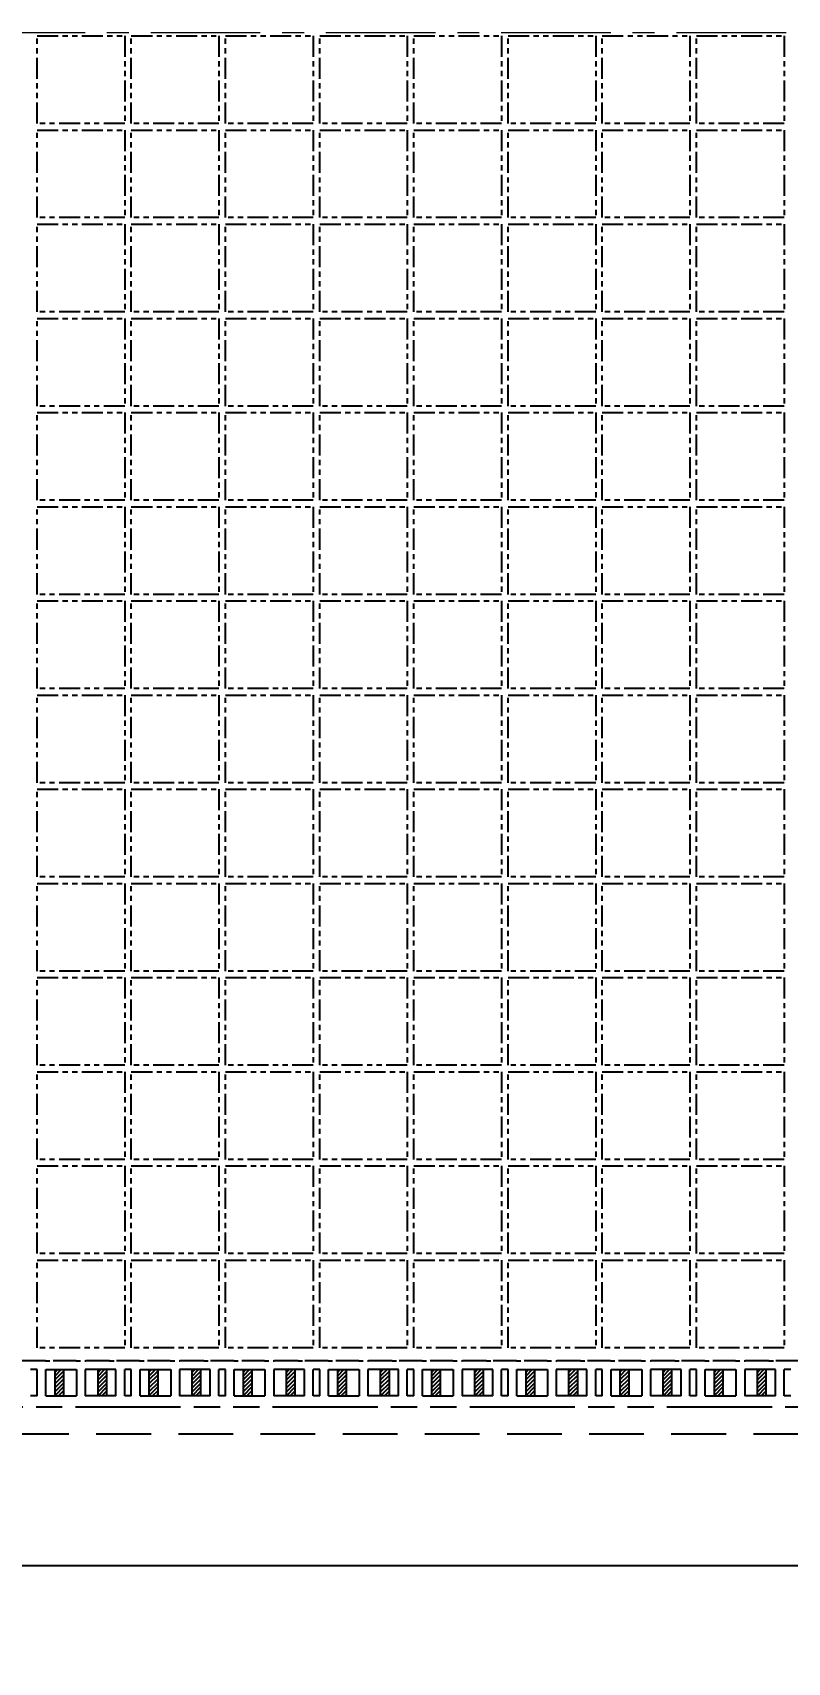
# Model space of a CAD drawing. Extents: x -338 to -53, y 67 to 196.
# Drawn here: x -233.32 to -216.09, y 110.84 to 148.05 of the extents above; entities that cross this region are included whole.
import ezdxf

# ---------------------------------------------------------------- set-up
doc = ezdxf.new("R2010")
doc.units = 0
for name, pattern in [('ACAD_ISO09W100', [45, 24, -3, 6, -3, 6, -3]), ('CENTER', [2, 1.25, -0.25, 0.25, -0.25]), ('HIDDEN', [0.375, 0.25, -0.125])]:
    doc.linetypes.add(name, pattern=pattern)
doc.layers.add('Center', color=1, linetype='CENTER', lineweight=0)
for name, color, linetype in [('dimension', 3, 'Continuous'), ('Etched Area', 4, 'Continuous'), ('Hidden', 4, 'HIDDEN'), ('Molding Line', 5, 'ACAD_ISO09W100'), ('PKG Line', 2, 'ACAD_ISO09W100'), ('Tape Line', 21, 'HIDDEN')]:
    doc.layers.add(name, color=color, linetype=linetype)
doc.styles.add('SIMPLEX', font='SIMPLEX')
doc.dimstyles.new('1', dxfattribs={"dimtxt": 1, "dimasz": 1, "dimexe": 0.3, "dimexo": 0.3, "dimgap": 0.3, "dimtad": 0, "dimdec": 3, "dimzin": 1, "dimdsep": 46, "dimtxsty": 'SIMPLEX', "dimcen": 0, "dimclrd": 256, "dimclre": 256, "dimclrt": 7, "dimadec": 0, "dimazin": 1, "dimtm": 1.25, "dimtfac": 1, "dimtdec": 3, "dimtmove": 0, "dimatfit": 0, "dimfxl": 1, "dimtolj": 1, "dimtzin": 0, "dimlwd": -1, "dimlwe": -1, "dimarcsym": 1})
pattern_1 = [(45, (305.45187, 309.09846), (-0.0449012806, 0.0449012806), [])]
pattern_2 = [(45, (307.60187, 309.09846), (-0.0449012806, 0.0449012806), [])]
pattern_3 = [(45, (309.75187, 309.09846), (-0.0449012806, 0.0449012806), [])]
pattern_4 = [(45, (311.90187, 309.09846), (-0.0449012806, 0.0449012806), [])]
pattern_5 = [(45, (314.05187, 309.09846), (-0.0449012806, 0.0449012806), [])]
pattern_6 = [(45, (316.20187, 309.09846), (-0.0449012806, 0.0449012806), [])]
pattern_7 = [(45, (318.35187, 309.09846), (-0.0449012806, 0.0449012806), [])]
pattern_8 = [(45, (320.50187, 309.09846), (-0.0449012806, 0.0449012806), [])]

# ---------------------------------------------------------------- blocks, each defined once
blk = doc.blocks.new('*D4')
at = {"layer": 'Defpoints', "color": 0, "transparency": 16777216}
for p in [(2420.128, 1904.188), (2660.578, 1904.154), (2660.578, 1884.768)]:
    blk.add_point(p, dxfattribs=at)
at = {"layer": 'dimension', "transparency": 16777216}
for p, q in [((2420.128, 1903.888), (2420.128, 1884.468)), ((2660.578, 1903.854), (2660.578, 1884.468)), ((2421.128, 1884.768), (2534.356, 1884.768)), ((2659.578, 1884.768), (2551.099, 1884.768))]:
    blk.add_line(p, q, dxfattribs=at)
for points in [[(2421.128, 1884.935), (2421.128, 1884.602), (2420.128, 1884.768)], [(2659.578, 1884.935), (2659.578, 1884.602), (2660.578, 1884.768)]]:
    blk.add_solid(points, dxfattribs=at)
at = {"layer": 'dimension', "color": 7, "transparency": 16777216, "insert": (2542.728, 1884.768), "char_height": 1, "attachment_point": 5, "style": 'SIMPLEX'}
blk.add_mtext('\\A1;240.450 (MOLD LINE)', dxfattribs=at)
blk = doc.blocks.new('*D11')
at = {"layer": 'Defpoints', "color": 0, "transparency": 16777216}
for p in [(2416.103, 1901.617), (2666.103, 1901.617), (2666.103, 1881.793)]:
    blk.add_point(p, dxfattribs=at)
at = {"layer": 'dimension', "transparency": 16777216}
for p, q in [((2416.103, 1901.317), (2416.103, 1881.493)), ((2666.103, 1901.317), (2666.103, 1881.493)), ((2417.103, 1881.793), (2535.488, 1881.793)), ((2665.103, 1881.793), (2547.326, 1881.793))]:
    blk.add_line(p, q, dxfattribs=at)
for points in [[(2417.103, 1881.96), (2417.103, 1881.626), (2416.103, 1881.793)], [(2665.103, 1881.96), (2665.103, 1881.626), (2666.103, 1881.793)]]:
    blk.add_solid(points, dxfattribs=at)
at = {"layer": 'dimension', "color": 7, "transparency": 16777216, "insert": (2541.407, 1881.793), "char_height": 1, "attachment_point": 5, "style": 'SIMPLEX'}
blk.add_mtext('\\A1;250.000±0.100', dxfattribs=at)
blk = doc.blocks.new('*D13')
at = {"layer": 'Defpoints', "color": 0, "transparency": 16777216}
for p in [(2409.903, 1935.274), (2415.928, 1935.274), (2540.353, 1935.274)]:
    blk.add_point(p, dxfattribs=at)
at = {"layer": 'dimension', "transparency": 16777216}
blk.add_line((2415.628, 1935.274), (2409.903, 1935.274), dxfattribs=at)
at = {"layer": 'dimension', "color": 7, "transparency": 16777216, "insert": (2407.603, 1935.274), "char_height": 1, "attachment_point": 5, "style": 'SIMPLEX'}
blk.add_mtext('\\A1;0.000', dxfattribs=at)
blk = doc.blocks.new('*D17')
at = {"layer": 'Defpoints', "color": 0, "transparency": 16777216}
for p in [(2409.903, 1949.274), (2416.263, 1949.274), (2540.353, 1935.274)]:
    blk.add_point(p, dxfattribs=at)
at = {"layer": 'dimension', "transparency": 16777216}
blk.add_line((2415.963, 1949.274), (2409.903, 1949.274), dxfattribs=at)
at = {"layer": 'dimension', "color": 7, "transparency": 16777216, "insert": (2407.222, 1949.274), "char_height": 1, "attachment_point": 5, "style": 'SIMPLEX'}
blk.add_mtext('\\A1;14.000', dxfattribs=at)
blk = doc.blocks.new('*D18')
at = {"layer": 'Defpoints', "color": 0, "transparency": 16777216}
for p in [(2409.903, 1963.274), (2416.265, 1963.274), (2540.353, 1935.274)]:
    blk.add_point(p, dxfattribs=at)
at = {"layer": 'dimension', "transparency": 16777216}
blk.add_line((2415.965, 1963.274), (2409.903, 1963.274), dxfattribs=at)
at = {"layer": 'dimension', "color": 7, "transparency": 16777216, "insert": (2407.127, 1963.274), "char_height": 1, "attachment_point": 5, "style": 'SIMPLEX'}
blk.add_mtext('\\A1;28.000', dxfattribs=at)
blk = doc.blocks.new('*D19')
at = {"layer": 'Defpoints', "color": 0, "transparency": 16777216}
for p in [(2409.903, 1966.098), (2420.939, 1966.099), (2540.353, 1935.274)]:
    blk.add_point(p, dxfattribs=at)
at = {"layer": 'dimension', "transparency": 16777216}
for p, q in [((2411.903, 1966.098), (2409.903, 1966.098)), ((2413.903, 1966.099), (2411.903, 1966.098)), ((2420.639, 1966.099), (2413.903, 1966.099))]:
    blk.add_line(p, q, dxfattribs=at)
at = {"layer": 'dimension', "color": 7, "transparency": 16777216, "insert": (2407.127, 1966.098), "char_height": 1, "attachment_point": 5, "style": 'SIMPLEX'}
blk.add_mtext('\\A1;30.825', dxfattribs=at)
blk = doc.blocks.new('*D20')
at = {"layer": 'Defpoints', "color": 0, "transparency": 16777216}
for p in [(2409.903, 1967.274), (2416.715, 1967.274), (2540.353, 1935.274)]:
    blk.add_point(p, dxfattribs=at)
at = {"layer": 'dimension', "transparency": 16777216}
blk.add_line((2416.415, 1967.274), (2409.903, 1967.274), dxfattribs=at)
at = {"layer": 'dimension', "color": 7, "transparency": 16777216, "insert": (2407.127, 1967.274), "char_height": 1, "attachment_point": 5, "style": 'SIMPLEX'}
blk.add_mtext('\\A1;32.000', dxfattribs=at)
blk = doc.blocks.new('*D21')
at = {"layer": 'Defpoints', "color": 0, "transparency": 16777216}
for p in [(2409.903, 1969.965), (2416.132, 1969.119), (2540.353, 1935.274)]:
    blk.add_point(p, dxfattribs=at)
at = {"layer": 'dimension', "transparency": 16777216}
for p, q in [((2411.903, 1969.965), (2409.903, 1969.965)), ((2413.903, 1969.119), (2411.903, 1969.965)), ((2415.832, 1969.119), (2413.903, 1969.119))]:
    blk.add_line(p, q, dxfattribs=at)
at = {"layer": 'dimension', "color": 7, "transparency": 16777216, "insert": (2407.127, 1969.965), "char_height": 1, "attachment_point": 5, "style": 'SIMPLEX'}
blk.add_mtext('\\A1;33.845', dxfattribs=at)
blk = doc.blocks.new('*D22')
at = {"layer": 'Defpoints', "color": 0, "transparency": 16777216}
for p in [(2409.903, 1968.774), (2448.021, 1968.774), (2540.353, 1935.274)]:
    blk.add_point(p, dxfattribs=at)
at = {"layer": 'dimension', "transparency": 16777216}
blk.add_line((2447.721, 1968.774), (2409.903, 1968.774), dxfattribs=at)
at = {"layer": 'dimension', "color": 7, "transparency": 16777216, "insert": (2407.127, 1968.774), "char_height": 1, "attachment_point": 5, "style": 'SIMPLEX'}
blk.add_mtext('\\A1;33.500', dxfattribs=at)
blk = doc.blocks.new('*D23')
at = {"layer": 'Defpoints', "color": 0, "transparency": 16777216}
for p in [(2409.903, 1971.247), (2418.36, 1970.274), (2540.353, 1935.274)]:
    blk.add_point(p, dxfattribs=at)
at = {"layer": 'dimension', "transparency": 16777216}
for p, q in [((2411.903, 1971.247), (2409.903, 1971.247)), ((2413.903, 1970.274), (2411.903, 1971.247)), ((2418.06, 1970.274), (2413.903, 1970.274))]:
    blk.add_line(p, q, dxfattribs=at)
at = {"layer": 'dimension', "color": 7, "transparency": 16777216, "insert": (2407.127, 1971.247), "char_height": 1, "attachment_point": 5, "style": 'SIMPLEX'}
blk.add_mtext('\\A1;35.000', dxfattribs=at)
blk = doc.blocks.new('*D24')
at = {"layer": 'Defpoints', "color": 0, "transparency": 16777216}
for p in [(2540.353, 1935.274), (2409.903, 1921.274), (2416.278, 1921.274)]:
    blk.add_point(p, dxfattribs=at)
at = {"layer": 'dimension', "transparency": 16777216}
blk.add_line((2415.978, 1921.274), (2409.903, 1921.274), dxfattribs=at)
at = {"layer": 'dimension', "color": 7, "transparency": 16777216, "insert": (2407.222, 1921.274), "char_height": 1, "attachment_point": 5, "style": 'SIMPLEX'}
blk.add_mtext('\\A1;14.000', dxfattribs=at)
blk = doc.blocks.new('*D25')
at = {"layer": 'Defpoints', "color": 0, "transparency": 16777216}
for p in [(2540.353, 1935.274), (2409.903, 1907.274), (2416.287, 1907.274)]:
    blk.add_point(p, dxfattribs=at)
at = {"layer": 'dimension', "transparency": 16777216}
blk.add_line((2415.987, 1907.274), (2409.903, 1907.274), dxfattribs=at)
at = {"layer": 'dimension', "color": 7, "transparency": 16777216, "insert": (2407.127, 1907.274), "char_height": 1, "attachment_point": 5, "style": 'SIMPLEX'}
blk.add_mtext('\\A1;28.000', dxfattribs=at)
blk = doc.blocks.new('*D26')
at = {"layer": 'Defpoints', "color": 0, "transparency": 16777216}
for p in [(2540.353, 1935.274), (2409.903, 1904.449), (2420.822, 1904.449)]:
    blk.add_point(p, dxfattribs=at)
at = {"layer": 'dimension', "transparency": 16777216}
blk.add_line((2420.522, 1904.449), (2409.903, 1904.449), dxfattribs=at)
at = {"layer": 'dimension', "color": 7, "transparency": 16777216, "insert": (2407.127, 1904.449), "char_height": 1, "attachment_point": 5, "style": 'SIMPLEX'}
blk.add_mtext('\\A1;30.825', dxfattribs=at)
blk = doc.blocks.new('*D27')
at = {"layer": 'Defpoints', "color": 0, "transparency": 16777216}
for p in [(2540.353, 1935.274), (2409.903, 1903.274), (2416.904, 1903.274)]:
    blk.add_point(p, dxfattribs=at)
at = {"layer": 'dimension', "transparency": 16777216}
blk.add_line((2416.604, 1903.274), (2409.903, 1903.274), dxfattribs=at)
at = {"layer": 'dimension', "color": 7, "transparency": 16777216, "insert": (2407.127, 1903.274), "char_height": 1, "attachment_point": 5, "style": 'SIMPLEX'}
blk.add_mtext('\\A1;32.000', dxfattribs=at)
blk = doc.blocks.new('*D28')
at = {"layer": 'Defpoints', "color": 0, "transparency": 16777216}
for p in [(2540.353, 1935.274), (2409.903, 1901.774), (2425.655, 1901.774)]:
    blk.add_point(p, dxfattribs=at)
at = {"layer": 'dimension', "transparency": 16777216}
blk.add_line((2425.355, 1901.774), (2409.903, 1901.774), dxfattribs=at)
at = {"layer": 'dimension', "color": 7, "transparency": 16777216, "insert": (2407.127, 1901.774), "char_height": 1, "attachment_point": 5, "style": 'SIMPLEX'}
blk.add_mtext('\\A1;33.500', dxfattribs=at)
blk = doc.blocks.new('*D29')
at = {"layer": 'Defpoints', "color": 0, "transparency": 16777216}
for p in [(2540.353, 1935.274), (2416.167, 1901.429), (2409.903, 1900.552)]:
    blk.add_point(p, dxfattribs=at)
at = {"layer": 'dimension', "transparency": 16777216}
for p, q in [((2413.903, 1901.429), (2411.903, 1900.552)), ((2415.867, 1901.429), (2413.903, 1901.429)), ((2411.903, 1900.552), (2409.903, 1900.552))]:
    blk.add_line(p, q, dxfattribs=at)
at = {"layer": 'dimension', "color": 7, "transparency": 16777216, "insert": (2407.127, 1900.552), "char_height": 1, "attachment_point": 5, "style": 'SIMPLEX'}
blk.add_mtext('\\A1;33.845', dxfattribs=at)
blk = doc.blocks.new('*D30')
at = {"layer": 'Defpoints', "color": 0, "transparency": 16777216}
for p in [(2540.353, 1935.274), (2418.331, 1900.274), (2409.903, 1899.357)]:
    blk.add_point(p, dxfattribs=at)
at = {"layer": 'dimension', "transparency": 16777216}
for p, q in [((2413.903, 1900.274), (2411.903, 1899.357)), ((2418.031, 1900.274), (2413.903, 1900.274)), ((2411.903, 1899.357), (2409.903, 1899.357))]:
    blk.add_line(p, q, dxfattribs=at)
at = {"layer": 'dimension', "color": 7, "transparency": 16777216, "insert": (2407.127, 1899.357), "char_height": 1, "attachment_point": 5, "style": 'SIMPLEX'}
blk.add_mtext('\\A1;35.000', dxfattribs=at)
blk = doc.blocks.new('*D36')
at = {"layer": 'Defpoints', "color": 0, "transparency": 16777216}
for p in [(2509.853, 1977.057), (2509.853, 1969.638), (2540.353, 1935.274)]:
    blk.add_point(p, dxfattribs=at)
at = {"layer": 'dimension', "transparency": 16777216}
blk.add_line((2509.853, 1969.938), (2509.853, 1977.057), dxfattribs=at)
at = {"layer": 'dimension', "color": 7, "transparency": 16777216, "insert": (2509.853, 1979.833), "char_height": 1, "attachment_point": 5, "rotation": 90, "style": 'SIMPLEX'}
blk.add_mtext('\\A1;30.500', dxfattribs=at)
blk = doc.blocks.new('*D37')
at = {"layer": 'Defpoints', "color": 0, "transparency": 16777216}
for p in [(2448.853, 1977.057), (2448.853, 1969.59), (2540.353, 1935.274)]:
    blk.add_point(p, dxfattribs=at)
at = {"layer": 'dimension', "transparency": 16777216}
blk.add_line((2448.853, 1969.89), (2448.853, 1977.057), dxfattribs=at)
at = {"layer": 'dimension', "color": 7, "transparency": 16777216, "insert": (2448.853, 1979.738), "char_height": 1, "attachment_point": 5, "rotation": 90, "style": 'SIMPLEX'}
blk.add_mtext('\\A1;91.500', dxfattribs=at)
blk = doc.blocks.new('*D52')
at = {"layer": 'Defpoints', "color": 0, "transparency": 16777216}
for p in [(2540.353, 1935.274), (2487.853, 1900.934), (2487.853, 1893.012)]:
    blk.add_point(p, dxfattribs=at)
at = {"layer": 'dimension', "transparency": 16777216}
blk.add_line((2487.853, 1900.634), (2487.853, 1893.012), dxfattribs=at)
at = {"layer": 'dimension', "color": 7, "transparency": 16777216, "insert": (2487.853, 1890.236), "char_height": 1, "attachment_point": 5, "rotation": 90, "style": 'SIMPLEX'}
blk.add_mtext('\\A1;52.500', dxfattribs=at)
blk = doc.blocks.new('*D53')
at = {"layer": 'Defpoints', "color": 0, "transparency": 16777216}
for p in [(2540.353, 1935.274), (2487.353, 1900.902), (2486.165, 1893.012)]:
    blk.add_point(p, dxfattribs=at)
at = {"layer": 'dimension', "transparency": 16777216}
for p, q in [((2487.353, 1900.602), (2487.353, 1897.012)), ((2487.353, 1897.012), (2486.165, 1895.012)), ((2486.165, 1895.012), (2486.165, 1893.012))]:
    blk.add_line(p, q, dxfattribs=at)
at = {"layer": 'dimension', "color": 7, "transparency": 16777216, "insert": (2486.165, 1890.236), "char_height": 1, "attachment_point": 5, "rotation": 90, "style": 'SIMPLEX'}
blk.add_mtext('\\A1;53.000', dxfattribs=at)
blk = doc.blocks.new('*D54')
at = {"layer": 'Defpoints', "color": 0, "transparency": 16777216}
for p in [(2540.353, 1935.274), (2473.853, 1900.905), (2473.853, 1893.012)]:
    blk.add_point(p, dxfattribs=at)
at = {"layer": 'dimension', "transparency": 16777216}
blk.add_line((2473.853, 1900.605), (2473.853, 1893.012), dxfattribs=at)
at = {"layer": 'dimension', "color": 7, "transparency": 16777216, "insert": (2473.853, 1890.236), "char_height": 1, "attachment_point": 5, "rotation": 90, "style": 'SIMPLEX'}
blk.add_mtext('\\A1;66.500', dxfattribs=at)
blk = doc.blocks.new('*D55')
at = {"layer": 'Defpoints', "color": 0, "transparency": 16777216}
for p in [(2540.353, 1935.274), (2426.853, 1900.939), (2426.853, 1893.012)]:
    blk.add_point(p, dxfattribs=at)
at = {"layer": 'dimension', "transparency": 16777216}
blk.add_line((2426.853, 1900.639), (2426.853, 1893.012), dxfattribs=at)
at = {"layer": 'dimension', "color": 7, "transparency": 16777216, "insert": (2426.853, 1889.95), "char_height": 1, "attachment_point": 5, "rotation": 90, "style": 'SIMPLEX'}
blk.add_mtext('\\A1;113.500', dxfattribs=at)
blk = doc.blocks.new('*D56')
at = {"layer": 'Defpoints', "color": 0, "transparency": 16777216}
for p in [(2540.353, 1935.274), (2426.353, 1900.936), (2425.178, 1893.012)]:
    blk.add_point(p, dxfattribs=at)
at = {"layer": 'dimension', "transparency": 16777216}
for p, q in [((2426.353, 1900.636), (2426.353, 1897.012)), ((2426.353, 1897.012), (2425.178, 1895.012)), ((2425.178, 1895.012), (2425.178, 1893.012))]:
    blk.add_line(p, q, dxfattribs=at)
at = {"layer": 'dimension', "color": 7, "transparency": 16777216, "insert": (2425.178, 1889.95), "char_height": 1, "attachment_point": 5, "rotation": 90, "style": 'SIMPLEX'}
blk.add_mtext('\\A1;114.000', dxfattribs=at)
blk = doc.blocks.new('*D57')
at = {"layer": 'Defpoints', "color": 0, "transparency": 16777216}
for p in [(2540.353, 1935.274), (2421.028, 1904.343), (2421.04, 1893.012)]:
    blk.add_point(p, dxfattribs=at)
at = {"layer": 'dimension', "transparency": 16777216}
for p, q in [((2421.028, 1904.043), (2421.028, 1897.012)), ((2421.028, 1897.012), (2421.04, 1895.012)), ((2421.04, 1895.012), (2421.04, 1893.012))]:
    blk.add_line(p, q, dxfattribs=at)
at = {"layer": 'dimension', "color": 7, "transparency": 16777216, "insert": (2421.04, 1889.95), "char_height": 1, "attachment_point": 5, "rotation": 90, "style": 'SIMPLEX'}
blk.add_mtext('\\A1;119.325', dxfattribs=at)
blk = doc.blocks.new('*D59')
at = {"layer": 'Defpoints', "color": 0, "transparency": 16777216}
for p in [(2540.353, 1935.274), (2474.778, 1904.355), (2476.23, 1893.012)]:
    blk.add_point(p, dxfattribs=at)
at = {"layer": 'dimension', "transparency": 16777216}
for p, q in [((2474.778, 1904.055), (2474.778, 1897.012)), ((2474.778, 1897.012), (2476.23, 1895.012)), ((2476.23, 1895.012), (2476.23, 1893.012))]:
    blk.add_line(p, q, dxfattribs=at)
at = {"layer": 'dimension', "color": 7, "transparency": 16777216, "insert": (2476.23, 1890.236), "char_height": 1, "attachment_point": 5, "rotation": 90, "style": 'SIMPLEX'}
blk.add_mtext('\\A1;65.575', dxfattribs=at)

msp = doc.modelspace()

# ---------------------------------------------------------------- hatches: boundary and pattern name
at = {"layer": 'Etched Area'}
h = msp.add_hatch(dxfattribs=at)
h.set_pattern_fill('ANSI31', color=256, scale=0.02)
h.set_pattern_definition(pattern_1)
h.paths.add_polyline_path([(-232.6055, 117.5277), (-232.8055, 117.5277), (-232.8055, 116.9277), (-232.6055, 116.9277)])
h = msp.add_hatch(dxfattribs=at)
h.set_pattern_fill('ANSI31', color=256, scale=0.02)
h.set_pattern_definition(pattern_1)
h.paths.add_polyline_path([(-231.6255, 117.5277), (-231.8255, 117.5277), (-231.8255, 116.9277), (-231.6255, 116.9277)])
h = msp.add_hatch(dxfattribs=at)
h.set_pattern_fill('ANSI31', color=256, scale=0.02)
h.set_pattern_definition(pattern_2)
h.paths.add_polyline_path([(-230.4555, 117.5277), (-230.6555, 117.5277), (-230.6555, 116.9277), (-230.4555, 116.9277)])
h = msp.add_hatch(dxfattribs=at)
h.set_pattern_fill('ANSI31', color=256, scale=0.02)
h.set_pattern_definition(pattern_2)
h.paths.add_polyline_path([(-229.4755, 117.5277), (-229.6755, 117.5277), (-229.6755, 116.9277), (-229.4755, 116.9277)])
h = msp.add_hatch(dxfattribs=at)
h.set_pattern_fill('ANSI31', color=256, scale=0.02)
h.set_pattern_definition(pattern_3)
h.paths.add_polyline_path([(-228.3055, 117.5277), (-228.5055, 117.5277), (-228.5055, 116.9277), (-228.3055, 116.9277)])
h = msp.add_hatch(dxfattribs=at)
h.set_pattern_fill('ANSI31', color=256, scale=0.02)
h.set_pattern_definition(pattern_3)
h.paths.add_polyline_path([(-227.3255, 117.5277), (-227.5255, 117.5277), (-227.5255, 116.9277), (-227.3255, 116.9277)])
h = msp.add_hatch(dxfattribs=at)
h.set_pattern_fill('ANSI31', color=256, scale=0.02)
h.set_pattern_definition(pattern_4)
h.paths.add_polyline_path([(-226.1555, 117.5277), (-226.3555, 117.5277), (-226.3555, 116.9277), (-226.1555, 116.9277)])
h = msp.add_hatch(dxfattribs=at)
h.set_pattern_fill('ANSI31', color=256, scale=0.02)
h.set_pattern_definition(pattern_4)
h.paths.add_polyline_path([(-225.1755, 117.5277), (-225.3755, 117.5277), (-225.3755, 116.9277), (-225.1755, 116.9277)])
h = msp.add_hatch(dxfattribs=at)
h.set_pattern_fill('ANSI31', color=256, scale=0.02)
h.set_pattern_definition(pattern_5)
h.paths.add_polyline_path([(-224.0055, 117.5277), (-224.2055, 117.5277), (-224.2055, 116.9277), (-224.0055, 116.9277)])
h = msp.add_hatch(dxfattribs=at)
h.set_pattern_fill('ANSI31', color=256, scale=0.02)
h.set_pattern_definition(pattern_5)
h.paths.add_polyline_path([(-223.0255, 117.5277), (-223.2255, 117.5277), (-223.2255, 116.9277), (-223.0255, 116.9277)])
h = msp.add_hatch(dxfattribs=at)
h.set_pattern_fill('ANSI31', color=256, scale=0.02)
h.set_pattern_definition(pattern_6)
h.paths.add_polyline_path([(-221.8555, 117.5277), (-222.0555, 117.5277), (-222.0555, 116.9277), (-221.8555, 116.9277)])
h = msp.add_hatch(dxfattribs=at)
h.set_pattern_fill('ANSI31', color=256, scale=0.02)
h.set_pattern_definition(pattern_6)
h.paths.add_polyline_path([(-220.8755, 117.5277), (-221.0755, 117.5277), (-221.0755, 116.9277), (-220.8755, 116.9277)])
h = msp.add_hatch(dxfattribs=at)
h.set_pattern_fill('ANSI31', color=256, scale=0.02)
h.set_pattern_definition(pattern_7)
h.paths.add_polyline_path([(-219.7055, 117.5277), (-219.9055, 117.5277), (-219.9055, 116.9277), (-219.7055, 116.9277)])
h = msp.add_hatch(dxfattribs=at)
h.set_pattern_fill('ANSI31', color=256, scale=0.02)
h.set_pattern_definition(pattern_7)
h.paths.add_polyline_path([(-218.7255, 117.5277), (-218.9255, 117.5277), (-218.9255, 116.9277), (-218.7255, 116.9277)])
h = msp.add_hatch(dxfattribs=at)
h.set_pattern_fill('ANSI31', color=256, scale=0.02)
h.set_pattern_definition(pattern_8)
h.paths.add_polyline_path([(-217.5555, 117.5277), (-217.7555, 117.5277), (-217.7555, 116.9277), (-217.5555, 116.9277)])
h = msp.add_hatch(dxfattribs=at)
h.set_pattern_fill('ANSI31', color=256, scale=0.02)
h.set_pattern_definition(pattern_8)
h.paths.add_polyline_path([(-216.5755, 117.5277), (-216.7755, 117.5277), (-216.7755, 116.9277), (-216.5755, 116.9277)])

# ---------------------------------------------------------------- linework, layer by layer
for p, q in [((-233.0255, 117.7277), (-233.5555, 117.7277)), ((-232.3255, 117.7277), (-232.8455, 117.7277)), ((-231.5605, 117.7277), (-232.1055, 117.7277)), ((-230.8755, 117.7277), (-231.4055, 117.7277)), ((-230.1755, 117.7277), (-230.6955, 117.7277)), ((-229.4105, 117.7277), (-229.9555, 117.7277)), ((-228.7255, 117.7277), (-229.2555, 117.7277)), ((-228.0255, 117.7277), (-228.5455, 117.7277)), ((-227.2605, 117.7277), (-227.8055, 117.7277)), ((-226.5755, 117.7277), (-227.1055, 117.7277)), ((-225.8755, 117.7277), (-226.3955, 117.7277)), ((-225.1105, 117.7277), (-225.6555, 117.7277)), ((-224.4255, 117.7277), (-224.9555, 117.7277)), ((-223.7255, 117.7277), (-224.2455, 117.7277)), ((-222.9605, 117.7277), (-223.5055, 117.7277)), ((-222.2755, 117.7277), (-222.8055, 117.7277)), ((-221.5755, 117.7277), (-222.0955, 117.7277)), ((-220.8105, 117.7277), (-221.3555, 117.7277)), ((-220.1255, 117.7277), (-220.6555, 117.7277)), ((-219.4255, 117.7277), (-219.9455, 117.7277)), ((-218.6605, 117.7277), (-219.2055, 117.7277)), ((-217.9755, 117.7277), (-218.5055, 117.7277)), ((-217.2755, 117.7277), (-217.7955, 117.7277)), ((-216.5105, 117.7277), (-217.0555, 117.7277)), ((-215.8255, 117.7277), (-216.3555, 117.7277)), ((-233.2155, 117.5277), (-233.3655, 117.5277)), ((-233.2155, 116.9277), (-233.2155, 117.5277)), ((-233.0155, 116.9277), (-233.0155, 117.5277)), ((-233.0155, 117.5277), (-232.3155, 117.5277)), ((-232.8055, 116.9277), (-232.8055, 117.5277)), ((-232.6055, 116.9277), (-232.6055, 117.5277)), ((-232.3155, 117.5277), (-232.3155, 116.9277)), ((-231.4155, 117.5277), (-232.1155, 117.5277)), ((-232.1155, 117.5277), (-232.1155, 116.9277)), ((-231.8255, 116.9277), (-231.8255, 117.5277)), ((-231.6255, 116.9277), (-231.6255, 117.5277)), ((-231.4155, 116.9277), (-231.4155, 117.5277)), ((-231.0655, 117.5277), (-231.2155, 117.5277)), ((-231.2155, 116.9277), (-231.2155, 117.5277)), ((-231.0655, 116.9277), (-231.0655, 117.5277)), ((-230.8655, 116.9277), (-230.8655, 117.5277)), ((-230.8655, 117.5277), (-230.1655, 117.5277)), ((-230.6555, 116.9277), (-230.6555, 117.5277)), ((-230.4555, 116.9277), (-230.4555, 117.5277)), ((-230.1655, 117.5277), (-230.1655, 116.9277)), ((-229.2655, 117.5277), (-229.9655, 117.5277)), ((-229.9655, 117.5277), (-229.9655, 116.9277)), ((-229.6755, 116.9277), (-229.6755, 117.5277)), ((-229.4755, 116.9277), (-229.4755, 117.5277)), ((-229.2655, 116.9277), (-229.2655, 117.5277)), ((-228.9155, 117.5277), (-229.0655, 117.5277)), ((-229.0655, 116.9277), (-229.0655, 117.5277)), ((-228.9155, 116.9277), (-228.9155, 117.5277)), ((-228.7155, 116.9277), (-228.7155, 117.5277)), ((-228.7155, 117.5277), (-228.0155, 117.5277)), ((-228.5055, 116.9277), (-228.5055, 117.5277)), ((-228.3055, 116.9277), (-228.3055, 117.5277)), ((-228.0155, 117.5277), (-228.0155, 116.9277)), ((-227.1155, 117.5277), (-227.8155, 117.5277)), ((-227.8155, 117.5277), (-227.8155, 116.9277)), ((-227.5255, 116.9277), (-227.5255, 117.5277)), ((-227.3255, 116.9277), (-227.3255, 117.5277)), ((-227.1155, 116.9277), (-227.1155, 117.5277)), ((-226.7655, 117.5277), (-226.9155, 117.5277)), ((-226.9155, 116.9277), (-226.9155, 117.5277)), ((-226.7655, 116.9277), (-226.7655, 117.5277)), ((-226.5655, 116.9277), (-226.5655, 117.5277)), ((-226.5655, 117.5277), (-225.8655, 117.5277)), ((-226.3555, 116.9277), (-226.3555, 117.5277)), ((-226.1555, 116.9277), (-226.1555, 117.5277)), ((-225.8655, 117.5277), (-225.8655, 116.9277)), ((-224.9655, 117.5277), (-225.6655, 117.5277)), ((-225.6655, 117.5277), (-225.6655, 116.9277)), ((-225.3755, 116.9277), (-225.3755, 117.5277)), ((-225.1755, 116.9277), (-225.1755, 117.5277)), ((-224.9655, 116.9277), (-224.9655, 117.5277)), ((-224.6155, 117.5277), (-224.7655, 117.5277)), ((-224.7655, 116.9277), (-224.7655, 117.5277)), ((-224.6155, 116.9277), (-224.6155, 117.5277)), ((-224.4155, 116.9277), (-224.4155, 117.5277)), ((-224.4155, 117.5277), (-223.7155, 117.5277)), ((-224.2055, 116.9277), (-224.2055, 117.5277)), ((-224.0055, 116.9277), (-224.0055, 117.5277)), ((-223.7155, 117.5277), (-223.7155, 116.9277)), ((-222.8155, 117.5277), (-223.5155, 117.5277)), ((-223.5155, 117.5277), (-223.5155, 116.9277)), ((-223.2255, 116.9277), (-223.2255, 117.5277)), ((-223.0255, 116.9277), (-223.0255, 117.5277)), ((-222.8155, 116.9277), (-222.8155, 117.5277)), ((-222.4655, 117.5277), (-222.6155, 117.5277)), ((-222.6155, 116.9277), (-222.6155, 117.5277)), ((-222.4655, 116.9277), (-222.4655, 117.5277)), ((-222.2655, 116.9277), (-222.2655, 117.5277)), ((-222.2655, 117.5277), (-221.5655, 117.5277)), ((-222.0555, 116.9277), (-222.0555, 117.5277)), ((-221.8555, 116.9277), (-221.8555, 117.5277)), ((-221.5655, 117.5277), (-221.5655, 116.9277)), ((-220.6655, 117.5277), (-221.3655, 117.5277)), ((-221.3655, 117.5277), (-221.3655, 116.9277)), ((-221.0755, 116.9277), (-221.0755, 117.5277)), ((-220.8755, 116.9277), (-220.8755, 117.5277)), ((-220.6655, 116.9277), (-220.6655, 117.5277)), ((-220.3155, 117.5277), (-220.4655, 117.5277)), ((-220.4655, 116.9277), (-220.4655, 117.5277)), ((-220.3155, 116.9277), (-220.3155, 117.5277)), ((-220.1155, 116.9277), (-220.1155, 117.5277)), ((-220.1155, 117.5277), (-219.4155, 117.5277)), ((-219.9055, 116.9277), (-219.9055, 117.5277)), ((-219.7055, 116.9277), (-219.7055, 117.5277)), ((-219.4155, 117.5277), (-219.4155, 116.9277)), ((-218.5155, 117.5277), (-219.2155, 117.5277)), ((-219.2155, 117.5277), (-219.2155, 116.9277)), ((-218.9255, 116.9277), (-218.9255, 117.5277)), ((-218.7255, 116.9277), (-218.7255, 117.5277)), ((-218.5155, 116.9277), (-218.5155, 117.5277)), ((-218.1655, 117.5277), (-218.3155, 117.5277)), ((-218.3155, 116.9277), (-218.3155, 117.5277)), ((-218.1655, 116.9277), (-218.1655, 117.5277)), ((-217.9655, 116.9277), (-217.9655, 117.5277)), ((-217.9655, 117.5277), (-217.2655, 117.5277)), ((-217.7555, 116.9277), (-217.7555, 117.5277)), ((-217.5555, 116.9277), (-217.5555, 117.5277)), ((-217.2655, 117.5277), (-217.2655, 116.9277)), ((-216.3655, 117.5277), (-217.0655, 117.5277)), ((-217.0655, 117.5277), (-217.0655, 116.9277)), ((-216.7755, 116.9277), (-216.7755, 117.5277)), ((-216.5755, 116.9277), (-216.5755, 117.5277)), ((-216.3655, 116.9277), (-216.3655, 117.5277)), ((-216.0155, 117.5277), (-216.1655, 117.5277)), ((-216.1655, 116.9277), (-216.1655, 117.5277)), ((-233.2155, 116.9277), (-233.3655, 116.9277)), ((-233.0155, 116.9277), (-232.3155, 116.9277)), ((-231.4155, 116.9277), (-232.1155, 116.9277)), ((-231.0655, 116.9277), (-231.2155, 116.9277)), ((-230.8655, 116.9277), (-230.1655, 116.9277)), ((-229.2655, 116.9277), (-229.9655, 116.9277)), ((-228.9155, 116.9277), (-229.0655, 116.9277)), ((-228.7155, 116.9277), (-228.0155, 116.9277)), ((-227.1155, 116.9277), (-227.8155, 116.9277)), ((-226.7655, 116.9277), (-226.9155, 116.9277)), ((-226.5655, 116.9277), (-225.8655, 116.9277)), ((-224.9655, 116.9277), (-225.6655, 116.9277)), ((-224.6155, 116.9277), (-224.7655, 116.9277)), ((-224.4155, 116.9277), (-223.7155, 116.9277)), ((-222.8155, 116.9277), (-223.5155, 116.9277)), ((-222.4655, 116.9277), (-222.6155, 116.9277)), ((-222.2655, 116.9277), (-221.5655, 116.9277)), ((-220.6655, 116.9277), (-221.3655, 116.9277)), ((-220.3155, 116.9277), (-220.4655, 116.9277)), ((-220.1155, 116.9277), (-219.4155, 116.9277)), ((-218.5155, 116.9277), (-219.2155, 116.9277)), ((-218.1655, 116.9277), (-218.3155, 116.9277)), ((-217.9655, 116.9277), (-217.2655, 116.9277)), ((-216.3655, 116.9277), (-217.0655, 116.9277)), ((-216.0155, 116.9277), (-216.1655, 116.9277)), ((-324.3655, 113.0527), (-78.3655, 113.0527))]:
    msp.add_line(p, q)
at = {"layer": 'Center', "ltscale": 2}
msp.add_line((-326.6222, 148.0527), (-77.6088, 148.0527), dxfattribs=at)
at = {"layer": 'Hidden', "ltscale": 0.3}
for p, q in [((-233.0255, 117.7277), (-232.8455, 117.7277)), ((-232.3255, 117.7277), (-232.1055, 117.7277)), ((-231.5605, 117.7277), (-231.4055, 117.7277)), ((-230.8755, 117.7277), (-230.6955, 117.7277)), ((-230.1755, 117.7277), (-229.9555, 117.7277)), ((-229.4105, 117.7277), (-229.2555, 117.7277)), ((-228.7255, 117.7277), (-228.5455, 117.7277)), ((-228.0255, 117.7277), (-227.8055, 117.7277)), ((-227.2605, 117.7277), (-227.1055, 117.7277)), ((-226.5755, 117.7277), (-226.3955, 117.7277)), ((-225.8755, 117.7277), (-225.6555, 117.7277)), ((-225.1105, 117.7277), (-224.9555, 117.7277)), ((-224.4255, 117.7277), (-224.2455, 117.7277)), ((-223.7255, 117.7277), (-223.5055, 117.7277)), ((-222.9605, 117.7277), (-222.8055, 117.7277)), ((-222.2755, 117.7277), (-222.0955, 117.7277)), ((-221.5755, 117.7277), (-221.3555, 117.7277)), ((-220.8105, 117.7277), (-220.6555, 117.7277)), ((-220.1255, 117.7277), (-219.9455, 117.7277)), ((-219.4255, 117.7277), (-219.2055, 117.7277)), ((-218.6605, 117.7277), (-218.5055, 117.7277)), ((-217.9755, 117.7277), (-217.7955, 117.7277)), ((-217.2755, 117.7277), (-217.0555, 117.7277)), ((-216.5105, 117.7277), (-216.3555, 117.7277))]:
    msp.add_line(p, q, dxfattribs=at)
at = {"layer": 'Molding Line', "ltscale": 0.1}
msp.add_line((-322.3405, 116.6777), (-81.8905, 116.6777), dxfattribs=at)
at = {"layer": 'PKG Line', "ltscale": 0.02}
for points in [[(-233.2155, 147.9777), (-231.2155, 147.9777), (-231.2155, 145.9777), (-233.2155, 145.9777)], [(-231.0655, 147.9777), (-229.0655, 147.9777), (-229.0655, 145.9777), (-231.0655, 145.9777)], [(-228.9155, 147.9777), (-226.9155, 147.9777), (-226.9155, 145.9777), (-228.9155, 145.9777)], [(-226.7655, 147.9777), (-224.7655, 147.9777), (-224.7655, 145.9777), (-226.7655, 145.9777)], [(-224.6155, 147.9777), (-222.6155, 147.9777), (-222.6155, 145.9777), (-224.6155, 145.9777)], [(-222.4655, 147.9777), (-220.4655, 147.9777), (-220.4655, 145.9777), (-222.4655, 145.9777)], [(-220.3155, 147.9777), (-218.3155, 147.9777), (-218.3155, 145.9777), (-220.3155, 145.9777)], [(-218.1655, 147.9777), (-216.1655, 147.9777), (-216.1655, 145.9777), (-218.1655, 145.9777)], [(-233.2155, 145.8277), (-231.2155, 145.8277), (-231.2155, 143.8277), (-233.2155, 143.8277)], [(-231.0655, 145.8277), (-229.0655, 145.8277), (-229.0655, 143.8277), (-231.0655, 143.8277)], [(-228.9155, 145.8277), (-226.9155, 145.8277), (-226.9155, 143.8277), (-228.9155, 143.8277)], [(-226.7655, 145.8277), (-224.7655, 145.8277), (-224.7655, 143.8277), (-226.7655, 143.8277)], [(-224.6155, 145.8277), (-222.6155, 145.8277), (-222.6155, 143.8277), (-224.6155, 143.8277)], [(-222.4655, 145.8277), (-220.4655, 145.8277), (-220.4655, 143.8277), (-222.4655, 143.8277)], [(-220.3155, 145.8277), (-218.3155, 145.8277), (-218.3155, 143.8277), (-220.3155, 143.8277)], [(-218.1655, 145.8277), (-216.1655, 145.8277), (-216.1655, 143.8277), (-218.1655, 143.8277)], [(-233.2155, 143.6777), (-231.2155, 143.6777), (-231.2155, 141.6777), (-233.2155, 141.6777)], [(-231.0655, 143.6777), (-229.0655, 143.6777), (-229.0655, 141.6777), (-231.0655, 141.6777)], [(-228.9155, 143.6777), (-226.9155, 143.6777), (-226.9155, 141.6777), (-228.9155, 141.6777)], [(-226.7655, 143.6777), (-224.7655, 143.6777), (-224.7655, 141.6777), (-226.7655, 141.6777)], [(-224.6155, 143.6777), (-222.6155, 143.6777), (-222.6155, 141.6777), (-224.6155, 141.6777)], [(-222.4655, 143.6777), (-220.4655, 143.6777), (-220.4655, 141.6777), (-222.4655, 141.6777)], [(-220.3155, 143.6777), (-218.3155, 143.6777), (-218.3155, 141.6777), (-220.3155, 141.6777)], [(-218.1655, 143.6777), (-216.1655, 143.6777), (-216.1655, 141.6777), (-218.1655, 141.6777)], [(-233.2155, 141.5277), (-231.2155, 141.5277), (-231.2155, 139.5277), (-233.2155, 139.5277)], [(-231.0655, 141.5277), (-229.0655, 141.5277), (-229.0655, 139.5277), (-231.0655, 139.5277)], [(-228.9155, 141.5277), (-226.9155, 141.5277), (-226.9155, 139.5277), (-228.9155, 139.5277)], [(-226.7655, 141.5277), (-224.7655, 141.5277), (-224.7655, 139.5277), (-226.7655, 139.5277)], [(-224.6155, 141.5277), (-222.6155, 141.5277), (-222.6155, 139.5277), (-224.6155, 139.5277)], [(-222.4655, 141.5277), (-220.4655, 141.5277), (-220.4655, 139.5277), (-222.4655, 139.5277)], [(-220.3155, 141.5277), (-218.3155, 141.5277), (-218.3155, 139.5277), (-220.3155, 139.5277)], [(-218.1655, 141.5277), (-216.1655, 141.5277), (-216.1655, 139.5277), (-218.1655, 139.5277)], [(-233.2155, 139.3777), (-231.2155, 139.3777), (-231.2155, 137.3777), (-233.2155, 137.3777)], [(-231.0655, 139.3777), (-229.0655, 139.3777), (-229.0655, 137.3777), (-231.0655, 137.3777)], [(-228.9155, 139.3777), (-226.9155, 139.3777), (-226.9155, 137.3777), (-228.9155, 137.3777)], [(-226.7655, 139.3777), (-224.7655, 139.3777), (-224.7655, 137.3777), (-226.7655, 137.3777)], [(-224.6155, 139.3777), (-222.6155, 139.3777), (-222.6155, 137.3777), (-224.6155, 137.3777)], [(-222.4655, 139.3777), (-220.4655, 139.3777), (-220.4655, 137.3777), (-222.4655, 137.3777)], [(-220.3155, 139.3777), (-218.3155, 139.3777), (-218.3155, 137.3777), (-220.3155, 137.3777)], [(-218.1655, 139.3777), (-216.1655, 139.3777), (-216.1655, 137.3777), (-218.1655, 137.3777)], [(-233.2155, 137.2277), (-231.2155, 137.2277), (-231.2155, 135.2277), (-233.2155, 135.2277)], [(-231.0655, 137.2277), (-229.0655, 137.2277), (-229.0655, 135.2277), (-231.0655, 135.2277)], [(-228.9155, 137.2277), (-226.9155, 137.2277), (-226.9155, 135.2277), (-228.9155, 135.2277)], [(-226.7655, 137.2277), (-224.7655, 137.2277), (-224.7655, 135.2277), (-226.7655, 135.2277)], [(-224.6155, 137.2277), (-222.6155, 137.2277), (-222.6155, 135.2277), (-224.6155, 135.2277)], [(-222.4655, 137.2277), (-220.4655, 137.2277), (-220.4655, 135.2277), (-222.4655, 135.2277)], [(-220.3155, 137.2277), (-218.3155, 137.2277), (-218.3155, 135.2277), (-220.3155, 135.2277)], [(-218.1655, 137.2277), (-216.1655, 137.2277), (-216.1655, 135.2277), (-218.1655, 135.2277)], [(-233.2155, 135.0777), (-231.2155, 135.0777), (-231.2155, 133.0777), (-233.2155, 133.0777)], [(-231.0655, 135.0777), (-229.0655, 135.0777), (-229.0655, 133.0777), (-231.0655, 133.0777)], [(-228.9155, 135.0777), (-226.9155, 135.0777), (-226.9155, 133.0777), (-228.9155, 133.0777)], [(-226.7655, 135.0777), (-224.7655, 135.0777), (-224.7655, 133.0777), (-226.7655, 133.0777)], [(-224.6155, 135.0777), (-222.6155, 135.0777), (-222.6155, 133.0777), (-224.6155, 133.0777)], [(-222.4655, 135.0777), (-220.4655, 135.0777), (-220.4655, 133.0777), (-222.4655, 133.0777)], [(-220.3155, 135.0777), (-218.3155, 135.0777), (-218.3155, 133.0777), (-220.3155, 133.0777)], [(-218.1655, 135.0777), (-216.1655, 135.0777), (-216.1655, 133.0777), (-218.1655, 133.0777)], [(-233.2155, 132.9277), (-231.2155, 132.9277), (-231.2155, 130.9277), (-233.2155, 130.9277)], [(-231.0655, 132.9277), (-229.0655, 132.9277), (-229.0655, 130.9277), (-231.0655, 130.9277)], [(-228.9155, 132.9277), (-226.9155, 132.9277), (-226.9155, 130.9277), (-228.9155, 130.9277)], [(-226.7655, 132.9277), (-224.7655, 132.9277), (-224.7655, 130.9277), (-226.7655, 130.9277)], [(-224.6155, 132.9277), (-222.6155, 132.9277), (-222.6155, 130.9277), (-224.6155, 130.9277)], [(-222.4655, 132.9277), (-220.4655, 132.9277), (-220.4655, 130.9277), (-222.4655, 130.9277)], [(-220.3155, 132.9277), (-218.3155, 132.9277), (-218.3155, 130.9277), (-220.3155, 130.9277)], [(-218.1655, 132.9277), (-216.1655, 132.9277), (-216.1655, 130.9277), (-218.1655, 130.9277)], [(-233.2155, 130.7777), (-231.2155, 130.7777), (-231.2155, 128.7777), (-233.2155, 128.7777)], [(-231.0655, 130.7777), (-229.0655, 130.7777), (-229.0655, 128.7777), (-231.0655, 128.7777)], [(-228.9155, 130.7777), (-226.9155, 130.7777), (-226.9155, 128.7777), (-228.9155, 128.7777)], [(-226.7655, 130.7777), (-224.7655, 130.7777), (-224.7655, 128.7777), (-226.7655, 128.7777)], [(-224.6155, 130.7777), (-222.6155, 130.7777), (-222.6155, 128.7777), (-224.6155, 128.7777)], [(-222.4655, 130.7777), (-220.4655, 130.7777), (-220.4655, 128.7777), (-222.4655, 128.7777)], [(-220.3155, 130.7777), (-218.3155, 130.7777), (-218.3155, 128.7777), (-220.3155, 128.7777)], [(-218.1655, 130.7777), (-216.1655, 130.7777), (-216.1655, 128.7777), (-218.1655, 128.7777)], [(-233.2155, 128.6277), (-231.2155, 128.6277), (-231.2155, 126.6277), (-233.2155, 126.6277)], [(-231.0655, 128.6277), (-229.0655, 128.6277), (-229.0655, 126.6277), (-231.0655, 126.6277)], [(-228.9155, 128.6277), (-226.9155, 128.6277), (-226.9155, 126.6277), (-228.9155, 126.6277)], [(-226.7655, 128.6277), (-224.7655, 128.6277), (-224.7655, 126.6277), (-226.7655, 126.6277)], [(-224.6155, 128.6277), (-222.6155, 128.6277), (-222.6155, 126.6277), (-224.6155, 126.6277)], [(-222.4655, 128.6277), (-220.4655, 128.6277), (-220.4655, 126.6277), (-222.4655, 126.6277)], [(-220.3155, 128.6277), (-218.3155, 128.6277), (-218.3155, 126.6277), (-220.3155, 126.6277)], [(-218.1655, 128.6277), (-216.1655, 128.6277), (-216.1655, 126.6277), (-218.1655, 126.6277)], [(-233.2155, 126.4777), (-231.2155, 126.4777), (-231.2155, 124.4777), (-233.2155, 124.4777)], [(-231.0655, 126.4777), (-229.0655, 126.4777), (-229.0655, 124.4777), (-231.0655, 124.4777)], [(-228.9155, 126.4777), (-226.9155, 126.4777), (-226.9155, 124.4777), (-228.9155, 124.4777)], [(-226.7655, 126.4777), (-224.7655, 126.4777), (-224.7655, 124.4777), (-226.7655, 124.4777)], [(-224.6155, 126.4777), (-222.6155, 126.4777), (-222.6155, 124.4777), (-224.6155, 124.4777)], [(-222.4655, 126.4777), (-220.4655, 126.4777), (-220.4655, 124.4777), (-222.4655, 124.4777)], [(-220.3155, 126.4777), (-218.3155, 126.4777), (-218.3155, 124.4777), (-220.3155, 124.4777)], [(-218.1655, 126.4777), (-216.1655, 126.4777), (-216.1655, 124.4777), (-218.1655, 124.4777)], [(-233.2155, 124.3277), (-231.2155, 124.3277), (-231.2155, 122.3277), (-233.2155, 122.3277)], [(-231.0655, 124.3277), (-229.0655, 124.3277), (-229.0655, 122.3277), (-231.0655, 122.3277)], [(-228.9155, 124.3277), (-226.9155, 124.3277), (-226.9155, 122.3277), (-228.9155, 122.3277)], [(-226.7655, 124.3277), (-224.7655, 124.3277), (-224.7655, 122.3277), (-226.7655, 122.3277)], [(-224.6155, 124.3277), (-222.6155, 124.3277), (-222.6155, 122.3277), (-224.6155, 122.3277)], [(-222.4655, 124.3277), (-220.4655, 124.3277), (-220.4655, 122.3277), (-222.4655, 122.3277)], [(-220.3155, 124.3277), (-218.3155, 124.3277), (-218.3155, 122.3277), (-220.3155, 122.3277)], [(-218.1655, 124.3277), (-216.1655, 124.3277), (-216.1655, 122.3277), (-218.1655, 122.3277)], [(-233.2155, 122.1777), (-231.2155, 122.1777), (-231.2155, 120.1777), (-233.2155, 120.1777)], [(-231.0655, 122.1777), (-229.0655, 122.1777), (-229.0655, 120.1777), (-231.0655, 120.1777)], [(-228.9155, 122.1777), (-226.9155, 122.1777), (-226.9155, 120.1777), (-228.9155, 120.1777)], [(-226.7655, 122.1777), (-224.7655, 122.1777), (-224.7655, 120.1777), (-226.7655, 120.1777)], [(-224.6155, 122.1777), (-222.6155, 122.1777), (-222.6155, 120.1777), (-224.6155, 120.1777)], [(-222.4655, 122.1777), (-220.4655, 122.1777), (-220.4655, 120.1777), (-222.4655, 120.1777)], [(-220.3155, 122.1777), (-218.3155, 122.1777), (-218.3155, 120.1777), (-220.3155, 120.1777)], [(-218.1655, 122.1777), (-216.1655, 122.1777), (-216.1655, 120.1777), (-218.1655, 120.1777)], [(-233.2155, 120.0277), (-231.2155, 120.0277), (-231.2155, 118.0277), (-233.2155, 118.0277)], [(-231.0655, 120.0277), (-229.0655, 120.0277), (-229.0655, 118.0277), (-231.0655, 118.0277)], [(-228.9155, 120.0277), (-226.9155, 120.0277), (-226.9155, 118.0277), (-228.9155, 118.0277)], [(-226.7655, 120.0277), (-224.7655, 120.0277), (-224.7655, 118.0277), (-226.7655, 118.0277)], [(-224.6155, 120.0277), (-222.6155, 120.0277), (-222.6155, 118.0277), (-224.6155, 118.0277)], [(-222.4655, 120.0277), (-220.4655, 120.0277), (-220.4655, 118.0277), (-222.4655, 118.0277)], [(-220.3155, 120.0277), (-218.3155, 120.0277), (-218.3155, 118.0277), (-220.3155, 118.0277)], [(-218.1655, 120.0277), (-216.1655, 120.0277), (-216.1655, 118.0277), (-218.1655, 118.0277)]]:
    msp.add_lwpolyline(points, close=True, dxfattribs=at)
at = {"layer": 'Tape Line', "color": 21, "ltscale": 5}
msp.add_line((-76.8655, 116.0527), (-325.8655, 116.0527), dxfattribs=at)

# ---------------------------------------------------------------- dimensions: what is measured, and where the dimension line sits
at = {"layer": 'dimension'}
for feature_location, offset, dtype, origin, picture, middle, set_off in [((-293.6155, 182.3691), (0, 7.4665), 1, (-202.1155, 148.0527), '*D37', (-293.6155, 192.5166), (-2742.4689, -1787.2212)), ((-232.6155, 182.4172), (0, 7.4184), 1, (-202.1155, 148.0527), '*D36', (-232.6155, 192.6118), (-2742.4689, -1787.2212)), ((-324.109, 183.0527), (-8.4572, 0.9729), 0, (-202.1155, 148.0527), '*D23', (-335.3424, 184.0256), (-2742.4689, -1787.2212)), ((-326.3367, 181.898), (-6.2295, 0.8454), 0, (-202.1155, 148.0527), '*D21', (-335.3424, 182.7435), (-2742.4689, -1787.2212)), ((-294.4476, 181.5527), (-38.1186, 0), 0, (-202.1155, 148.0527), '*D22', (-335.3424, 181.5527), (-2742.4689, -1787.2212)), ((-325.7539, 180.0527), (-6.8123, 0), 0, (-202.1155, 148.0527), '*D20', (-335.3424, 180.0527), (-2742.4689, -1787.2212)), ((-321.5296, 178.8777), (-11.0367, -0.0006), 0, (-202.1155, 148.0527), '*D19', (-335.3424, 178.8771), (-2742.4689, -1787.2212)), ((-326.2043, 176.0527), (-6.3619, 0), 0, (-202.1155, 148.0527), '*D18', (-335.3424, 176.0527), (-2742.4689, -1787.2212)), ((-326.2055, 162.0527), (-6.3607, 0), 0, (-202.1155, 148.0527), '*D17', (-335.2472, 162.0527), (-2742.4689, -1787.2212)), ((-326.5406616367, 148.0527446836), (-6.0255526636, 0), 0, (-202.1154709329, 148.0527446836), '*D13', (-334.8662143002, 148.0527446836), (-2742.4689187713, -1787.2211951467)), ((-326.182, 120.0527), (-6.3842, 0), 0, (-202.1155, 148.0527), '*D25', (-335.3424, 120.0527), (-2742.4689, -1787.2212)), ((-321.6466, 117.2277), (-10.9196, 0), 0, (-202.1155, 148.0527), '*D26', (-335.3424, 117.2277), (-2742.4689, -1787.2212)), ((-325.5648, 116.0527), (-7.0014, 0), 0, (-202.1155, 148.0527), '*D27', (-335.3424, 116.0527), (-2742.4689, -1787.2212)), ((-316.8141, 114.5527), (-15.7521, 0), 0, (-202.1155, 148.0527), '*D28', (-335.3424, 114.5527), (-2742.4689, -1787.2212)), ((-326.3015, 114.2074), (-6.2647, -0.8765), 0, (-202.1155, 148.0527), '*D29', (-335.3424, 113.3309), (-2742.4689, -1787.2212)), ((-324.1384, 113.0527), (-8.4278, -0.9166), 0, (-202.1155, 148.0527), '*D30', (-335.3424, 112.1361), (-2742.4689, -1787.2212)), ((-326.1906, 134.0527), (-6.3757, 0), 0, (-202.1155, 148.0527), '*D24', (-335.2472, 134.0527), (-2742.4689, -1787.2212)), ((-321.4405, 117.122), (0.0115, -11.3308), 1, (-202.1155, 148.0527), '*D57', (-321.429, 102.7293), (-2742.4689, -1787.2212)), ((-316.1155, 113.715), (-1.1756, -7.9238), 1, (-202.1155, 148.0527), '*D56', (-317.2911, 102.7293), (-2742.4689, -1787.2212)), ((-315.6155, 113.7176), (0, -7.9265), 1, (-202.1155, 148.0527), '*D55', (-315.6155, 102.7293), (-2742.4689, -1787.2212)), ((-268.6155, 113.6838), (0, -7.8926), 1, (-202.1155, 148.0527), '*D54', (-268.6155, 103.015), (-2742.4689, -1787.2212)), ((-267.6905, 117.1339), (1.4514, -11.3427), 1, (-202.1155, 148.0527), '*D59', (-266.2391, 103.015), (-2742.4689, -1787.2212)), ((-255.1155, 113.6811), (-1.188, -7.8899), 1, (-202.1155, 148.0527), '*D53', (-256.3034, 103.015), (-2742.4689, -1787.2212)), ((-254.6155, 113.7129), (0, -7.9217), 1, (-202.1155, 148.0527), '*D52', (-254.6155, 103.015), (-2742.4689, -1787.2212))]:
    dim = msp.add_ordinate_dim(feature_location=feature_location, offset=offset, dtype=dtype, origin=origin, dimstyle='1', dxfattribs=at)
    dim.commit()
    dim.dimension.update_dxf_attribs({"geometry": picture, "text_midpoint": middle, "insert": set_off})
dim = msp.add_linear_dim(base=(-81.8905, 97.5472), p1=(-322.3405, 116.9664), p2=(-81.8905, 116.9329), angle=0, text='<> (MOLD LINE)', dimstyle='1', dxfattribs=at)
dim.commit()
dim.dimension.update_dxf_attribs({"geometry": '*D4', "text_midpoint": (-199.7411, 97.5472), "dimtype": 128, "insert": (-2742.4689, -1787.2212)})
dim = msp.add_linear_dim(base=(-76.3655, 94.5718), p1=(-326.3655, 114.3958), p2=(-76.3655, 114.3958), dimstyle='1', override={"dimtol": 1, "dimtp": 0.1, "dimtm": 0.1}, dxfattribs=at)
dim.commit()
dim.dimension.update_dxf_attribs({"geometry": '*D11', "text_midpoint": (-201.0622, 94.5718), "dimtype": 128, "insert": (-2742.4689, -1787.2212)})

doc.saveas('drawing.dxf')
